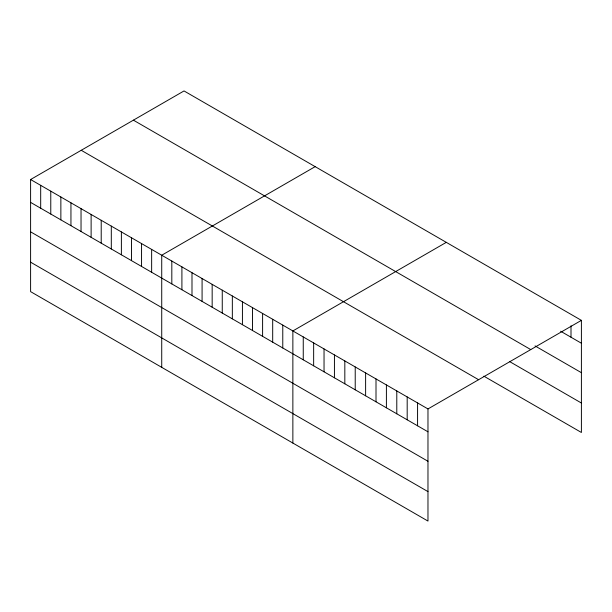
<?xml version="1.0" encoding="UTF-8"?>
<svg xmlns="http://www.w3.org/2000/svg" width="612" height="612" viewBox="0 0 612 612"><rect width="100%" height="100%" fill="white"/><g stroke="black" fill="none" stroke-linecap="round" stroke-linejoin="round"><path stroke-width="0.92" d="M30.6 179.523L427.972 408.938L427.972 521.064L30.6 291.641L30.6 179.523L184.028 90.936L581.4 320.359L581.4 432.477L483.87 376.173M315.165 166.648L161.729 255.227L161.729 367.353M446.293 242.352L292.865 330.939L292.865 443.057M427.972 408.938L581.4 320.359M560.615 331.222L581.4 343.225M535.033 345.91L581.4 372.677M133.401 120.166L530.765 349.59M509.452 361.485L581.4 403.025M81.235 150.284L478.599 379.708M30.6 202.388L427.972 431.804M30.6 231.841L427.972 461.264M30.6 262.188L427.972 491.612M571.004 325.791L571.004 337.227M417.575 402.941L417.575 425.807M407.187 396.936L407.187 419.809M396.79 390.938L396.79 413.804M386.401 384.94L386.401 407.806M376.005 378.935L376.005 401.809M365.616 372.938L365.616 395.803M355.22 366.94L355.22 389.806M344.824 360.935L344.824 383.808M334.435 354.937L334.435 377.803M324.039 348.939L324.039 371.805M313.65 342.934L313.65 365.808M303.254 336.937L303.254 359.802M282.775 325.11L282.775 347.983M272.692 319.288L272.692 342.154M262.602 313.466L262.602 336.332M252.519 307.645L252.519 330.511M242.428 301.815L242.428 324.689M232.338 295.994L232.338 318.86M222.255 290.172L222.255 313.038M212.165 284.351L212.165 307.216M202.082 278.521L202.082 301.395M191.992 272.7L191.992 295.565M181.909 266.878L181.909 289.744M171.819 261.049L171.819 283.922M151.646 249.405L151.646 272.271M141.556 243.584L141.556 266.45M131.473 237.754L131.473 260.628M121.383 231.933L121.383 254.799M111.3 226.111L111.3 248.977M101.21 220.289L101.21 243.155M91.119 214.46L91.119 237.334M81.036 208.638L81.036 231.504M70.946 202.817L70.946 225.683M60.863 196.988L60.863 219.861M50.773 191.166L50.773 214.039M40.69 185.344L40.69 208.21"/></g></svg>
